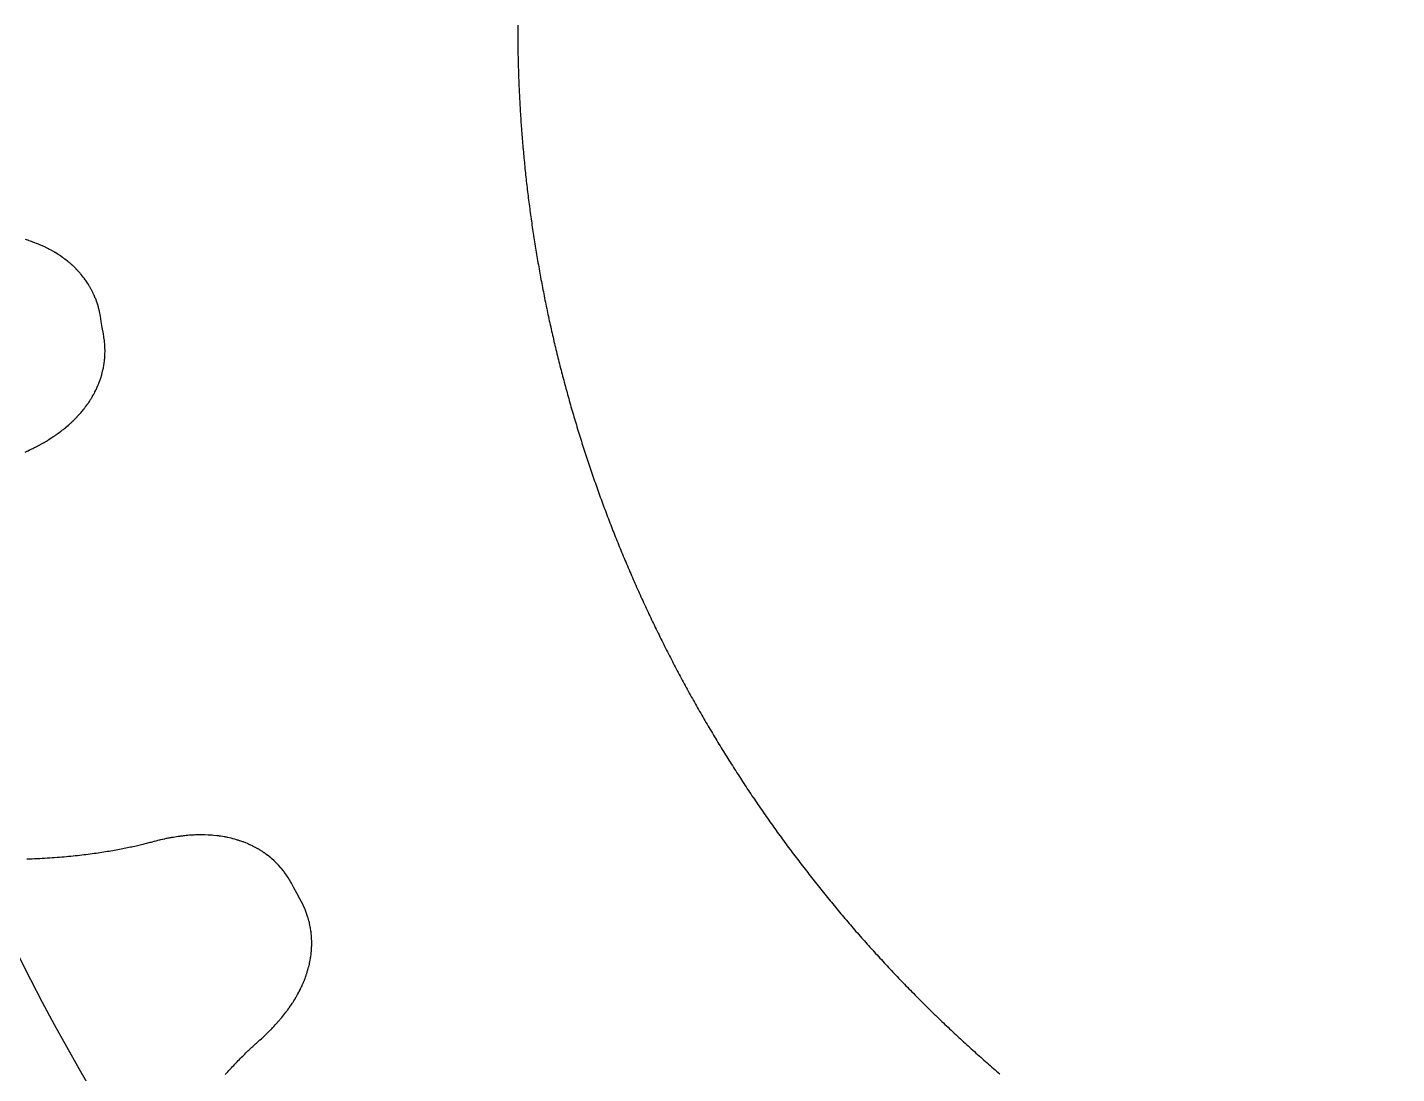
# Model space of a CAD drawing. Extents: x -28.5 to 28.5, y -14.2 to 14.2.
# Drawn here: x 1.53 to 10.86, y -7.12 to 0 of the extents above; entities that cross this region are included whole.
import ezdxf

# ---------------------------------------------------------------- set-up
doc = ezdxf.new("R2010")
doc.units = 0

msp = doc.modelspace()

# ---------------------------------------------------------------- linework, layer by layer
at = {"layer": 'GEAR_B'}
for points in [[(4.87501, 0.01438), (4.875, 0), (4.87501, -0.01438), (4.87504, -0.02876), (4.8751, -0.04314), (4.87518, -0.05752), (4.87528, -0.0719), (4.8754, -0.08629), (4.87554, -0.10067), (4.87571, -0.11505), (4.87589, -0.12943), (4.8761, -0.14381), (4.87633, -0.15818), (4.87659, -0.17256), (4.87686, -0.18694), (4.87716, -0.20132), (4.87748, -0.2157), (4.87782, -0.23007), (4.87819, -0.24445), (4.87857, -0.25883), (4.87898, -0.2732), (4.87941, -0.28758), (4.87986, -0.30195), (4.88034, -0.31632), (4.88083, -0.3307), (4.88135, -0.34507), (4.88189, -0.35944), (4.88246, -0.37381), (4.88304, -0.38818), (4.88365, -0.40255), (4.88427, -0.41691), (4.88493, -0.43128), (4.8856, -0.44565), (4.88629, -0.46001), (4.88701, -0.47437), (4.88775, -0.48873), (4.88851, -0.5031), (4.88929, -0.51746), (4.8901, -0.53181), (4.89092, -0.54617), (4.89177, -0.56053), (4.89264, -0.57488), (4.89354, -0.58924), (4.89445, -0.60359), (4.89539, -0.61794), (4.89635, -0.63229), (4.89733, -0.64663), (4.89833, -0.66098), (4.89936, -0.67532), (4.9004, -0.68967), (4.90147, -0.70401), (4.90256, -0.71835), (4.90367, -0.73269), (4.90481, -0.74702), (4.90597, -0.76136), (4.90715, -0.77569), (4.90835, -0.79002), (4.90957, -0.80435), (4.91081, -0.81868), (4.91208, -0.833), (4.91337, -0.84733), (4.91468, -0.86165), (4.91601, -0.87597), (4.91737, -0.89028), (4.91874, -0.9046), (4.92014, -0.91891), (4.92156, -0.93322), (4.92301, -0.94753), (4.92447, -0.96184), (4.92596, -0.97614), (4.92747, -0.99044), (4.929, -1.00474), (4.93055, -1.01904), (4.93212, -1.03333), (4.93372, -1.04763), (4.93534, -1.06192), (4.93698, -1.0762), (4.93864, -1.09049), (4.94032, -1.10477), (4.94203, -1.11905), (4.94375, -1.13333), (4.9455, -1.1476), (4.94728, -1.16187), (4.94907, -1.17614), (4.95088, -1.19041), (4.95272, -1.20467), (4.95458, -1.21893), (4.95646, -1.23319), (4.95836, -1.24744), (4.96029, -1.26169), (4.96223, -1.27594), (4.9642, -1.29019), (4.96619, -1.30443), (4.9682, -1.31867), (4.97024, -1.33291), (4.97229, -1.34714), (4.97437, -1.36137), (4.97647, -1.3756), (4.97859, -1.38982), (4.98073, -1.40404), (4.9829, -1.41826), (4.98509, -1.43247), (4.98729, -1.44668), (4.98952, -1.46089), (4.99178, -1.47509), (4.99405, -1.4893), (4.99634, -1.50349), (4.99866, -1.51768), (5.001, -1.53187), (5.00336, -1.54606), (5.00574, -1.56024), (5.00815, -1.57442), (5.01057, -1.5886), (5.01302, -1.60277), (5.01549, -1.61694), (5.01798, -1.6311), (5.0205, -1.64526), (5.02303, -1.65941), (5.02559, -1.67357), (5.02816, -1.68771), (5.03076, -1.70186), (5.03339, -1.716), (5.03603, -1.73014), (5.03869, -1.74427), (5.04138, -1.75839), (5.04409, -1.77252), (5.04682, -1.78664), (5.04957, -1.80075), (5.05234, -1.81486), (5.05514, -1.82897), (5.05795, -1.84307), (5.06079, -1.85717), (5.06365, -1.87127), (5.06653, -1.88536), (5.06944, -1.89944), (5.07236, -1.91352), (5.07531, -1.9276), (5.07827, -1.94167), (5.08126, -1.95574), (5.08427, -1.9698), (5.08731, -1.98386), (5.09036, -1.99791), (5.09344, -2.01196), (5.09653, -2.026), (5.09965, -2.04004), (5.10279, -2.05407), (5.10595, -2.0681), (5.10914, -2.08213), (5.11234, -2.09615), (5.11557, -2.11016), (5.11882, -2.12417), (5.12209, -2.13818), (5.12538, -2.15218), (5.12869, -2.16617), (5.13202, -2.18016), (5.13538, -2.19414), (5.13875, -2.20812), (5.14215, -2.2221), (5.14557, -2.23606), (5.14901, -2.25003), (5.15247, -2.26399), (5.15596, -2.27794), (5.15946, -2.29189), (5.16299, -2.30583), (5.16654, -2.31977), (5.17011, -2.3337), (5.1737, -2.34762), (5.17731, -2.36154), (5.18094, -2.37546), (5.1846, -2.38937), (5.18827, -2.40327), (5.19197, -2.41717), (5.19569, -2.43106), (5.19943, -2.44494), (5.20319, -2.45883), (5.20697, -2.4727), (5.21077, -2.48657), (5.2146, -2.50043), (5.21845, -2.51429), (5.22231, -2.52814), (5.2262, -2.54199), (5.23011, -2.55583), (5.23404, -2.56966), (5.238, -2.58349), (5.24197, -2.59731), (5.24596, -2.61112), (5.24998, -2.62493), (5.25402, -2.63873), (5.25808, -2.65253), (5.26215, -2.66632), (5.26626, -2.6801), (5.27038, -2.69388), (5.27452, -2.70765), (5.27868, -2.72142), (5.28287, -2.73518), (5.28708, -2.74893), (5.2913, -2.76268), (5.29555, -2.77641), (5.29982, -2.79015), (5.30411, -2.80387), (5.30842, -2.81759), (5.31276, -2.83131), (5.31711, -2.84501), (5.32148, -2.85871), (5.32588, -2.8724), (5.3303, -2.88609), (5.33473, -2.89977), (5.33919, -2.91344), (5.34367, -2.92711), (5.34817, -2.94077), (5.35269, -2.95442), (5.35724, -2.96806), (5.3618, -2.9817), (5.36639, -2.99533), (5.37099, -3.00896), (5.37562, -3.02257), (5.38026, -3.03618), (5.38493, -3.04978), (5.38962, -3.06338), (5.39433, -3.07697), (5.39906, -3.09055), (5.40381, -3.10412), (5.40858, -3.11769), (5.41338, -3.13125), (5.41819, -3.1448), (5.42302, -3.15834), (5.42788, -3.17188), (5.43276, -3.18541), (5.43765, -3.19893), (5.44257, -3.21244), (5.44751, -3.22595), (5.45247, -3.23945), (5.45745, -3.25294), (5.46245, -3.26643), (5.46747, -3.2799), (5.47251, -3.29337), (5.47757, -3.30683), (5.48265, -3.32028), (5.48776, -3.33373), (5.49288, -3.34717), (5.49803, -3.36059), (5.50319, -3.37402), (5.50838, -3.38743), (5.51359, -3.40083), (5.51881, -3.41423), (5.52406, -3.42762), (5.52933, -3.441), (5.53462, -3.45438), (5.53993, -3.46774), (5.54526, -3.4811), (5.55061, -3.49445), (5.55598, -3.50779), (5.56137, -3.52112), (5.56678, -3.53444), (5.57221, -3.54776), (5.57766, -3.56107), (5.58314, -3.57437), (5.58863, -3.58766), (5.59414, -3.60094), (5.59968, -3.61421), (5.60523, -3.62748), (5.61081, -3.64073), (5.6164, -3.65398), (5.62202, -3.66722), (5.62765, -3.68045), (5.63331, -3.69368), (5.63898, -3.70689), (5.64468, -3.72009), (5.6504, -3.73329), (5.65613, -3.74648), (5.66189, -3.75966), (5.66767, -3.77282), (5.67347, -3.78599), (5.67928, -3.79914), (5.68512, -3.81228), (5.69098, -3.82541), (5.69686, -3.83854), (5.70276, -3.85165), (5.70867, -3.86476), (5.71461, -3.87786), (5.72057, -3.89095), (5.72655, -3.90403), (5.73255, -3.9171), (5.73857, -3.93016), (5.74461, -3.94321), (5.75067, -3.95625), (5.75674, -3.96929), (5.76284, -3.98231), (5.76896, -3.99532), (5.7751, -4.00833), (5.78126, -4.02132), (5.78744, -4.03431), (5.79364, -4.04729), (5.79985, -4.06025), (5.80609, -4.07321), (5.81235, -4.08616), (5.81863, -4.0991), (5.82493, -4.11203), (5.83124, -4.12495), (5.83758, -4.13786), (5.84394, -4.15076), (5.85032, -4.16365), (5.85671, -4.17653), (5.86313, -4.1894), (5.86957, -4.20226), (5.87602, -4.21511), (5.8825, -4.22795), (5.88899, -4.24078), (5.89551, -4.2536), (5.90204, -4.26641), (5.9086, -4.27921), (5.91517, -4.292), (5.92177, -4.30478), (5.92838, -4.31755), (5.93501, -4.33031), (5.94166, -4.34306), (5.94834, -4.3558), (5.95503, -4.36853), (5.96174, -4.38125), (5.96847, -4.39396), (5.97522, -4.40666), (5.98199, -4.41934), (5.98878, -4.43202), (5.99559, -4.44469), (6.00241, -4.45735), (6.00926, -4.46999), (6.01613, -4.48263), (6.02301, -4.49525), (6.02992, -4.50787), (6.03684, -4.52047), (6.04379, -4.53307), (6.05075, -4.54565), (6.05773, -4.55822), (6.06473, -4.57078), (6.07176, -4.58333), (6.0788, -4.59587), (6.08586, -4.6084), (6.09293, -4.62092), (6.10003, -4.63343), (6.10715, -4.64592), (6.11429, -4.65841), (6.12144, -4.67088), (6.12862, -4.68335), (6.13581, -4.6958), (6.14302, -4.70824), (6.15025, -4.72067), (6.15751, -4.73309), (6.16478, -4.7455), (6.17206, -4.7579), (6.17937, -4.77028), (6.1867, -4.78266), (6.19405, -4.79502), (6.20141, -4.80737), (6.20879, -4.81971), (6.2162, -4.83204), (6.22362, -4.84436), (6.23106, -4.85667), (6.23852, -4.86896), (6.246, -4.88125), (6.25349, -4.89352), (6.26101, -4.90578), (6.26855, -4.91803), (6.2761, -4.93027), (6.28367, -4.94249), (6.29126, -4.95471), (6.29887, -4.96691), (6.3065, -4.9791), (6.31415, -4.99128), (6.32181, -5.00345), (6.3295, -5.0156), (6.3372, -5.02775), (6.34492, -5.03988), (6.35266, -5.052), (6.36042, -5.06411), (6.3682, -5.0762), (6.376, -5.08829), (6.38381, -5.10036), (6.39164, -5.11242), (6.39949, -5.12447), (6.40737, -5.13651), (6.41525, -5.14853), (6.42316, -5.16054), (6.43109, -5.17254), (6.43903, -5.18453), (6.44699, -5.19651), (6.45497, -5.20847), (6.46297, -5.22042), (6.47099, -5.23236), (6.47902, -5.24429), (6.48708, -5.2562), (6.49515, -5.2681), (6.50324, -5.27999), (6.51135, -5.29187), (6.51948, -5.30374), (6.52762, -5.31559), (6.53578, -5.32743), (6.54396, -5.33925), (6.55216, -5.35107), (6.56038, -5.36287), (6.56862, -5.37466), (6.57687, -5.38644), (6.58514, -5.3982), (6.59343, -5.40995), (6.60174, -5.42169), (6.61007, -5.43342), (6.61841, -5.44513), (6.62677, -5.45683), (6.63515, -5.46852), (6.64355, -5.48019), (6.65196, -5.49185), (6.6604, -5.5035), (6.66885, -5.51514), (6.67732, -5.52676), (6.6858, -5.53837), (6.69431, -5.54997), (6.70283, -5.56155), (6.71137, -5.57312), (6.71993, -5.58468), (6.72851, -5.59623), (6.7371, -5.60776), (6.74571, -5.61927), (6.75434, -5.63078), (6.76298, -5.64227), (6.77165, -5.65375), (6.78033, -5.66521), (6.78903, -5.67667), (6.79775, -5.6881), (6.80648, -5.69953), (6.81523, -5.71094), (6.824, -5.72234), (6.83279, -5.73372), (6.84159, -5.74509), (6.85041, -5.75645), (6.85925, -5.7678), (6.86811, -5.77913), (6.87698, -5.79044), (6.88587, -5.80175), (6.89478, -5.81304), (6.90371, -5.82431), (6.91265, -5.83557), (6.92161, -5.84682), (6.93059, -5.85806), (6.93958, -5.86928), (6.9486, -5.88049), (6.95762, -5.89168), (6.96667, -5.90286), (6.97573, -5.91402), (6.98481, -5.92518), (6.99391, -5.93631), (7.00303, -5.94744), (7.01216, -5.95855), (7.02131, -5.96964), (7.03047, -5.98072), (7.03966, -5.99179), (7.04886, -6.00285), (7.05807, -6.01388), (7.06731, -6.02491), (7.07656, -6.03592), (7.08582, -6.04692), (7.09511, -6.0579), (7.10441, -6.06887), (7.11373, -6.07982), (7.12306, -6.09076), (7.13241, -6.10169), (7.14178, -6.1126), (7.15117, -6.1235), (7.16057, -6.13438), (7.16999, -6.14525), (7.17942, -6.1561), (7.18887, -6.16694), (7.19834, -6.17776), (7.20783, -6.18857), (7.21733, -6.19937), (7.22685, -6.21015), (7.23638, -6.22091), (7.24593, -6.23167), (7.2555, -6.2424), (7.26508, -6.25312), (7.27468, -6.26383), (7.2843, -6.27452), (7.29393, -6.2852), (7.30358, -6.29587), (7.31325, -6.30651), (7.32293, -6.31715), (7.33263, -6.32777), (7.34234, -6.33837), (7.35208, -6.34896), (7.36182, -6.35953), (7.37159, -6.37009), (7.38137, -6.38063), (7.39116, -6.39116), (7.40097, -6.40168), (7.4108, -6.41218), (7.42065, -6.42266), (7.43051, -6.43313), (7.44038, -6.44358), (7.45028, -6.45402), (7.46018, -6.46444), (7.47011, -6.47485), (7.48005, -6.48524), (7.49, -6.49562), (7.49998, -6.50598), (7.50996, -6.51633), (7.51997, -6.52666), (7.52999, -6.53698), (7.54002, -6.54728), (7.55007, -6.55756), (7.56014, -6.56783), (7.57022, -6.57809), (7.58032, -6.58833), (7.59044, -6.59855), (7.60057, -6.60876), (7.61071, -6.61895), (7.62087, -6.62913), (7.63105, -6.63929), (7.64124, -6.64943), (7.65145, -6.65956), (7.66167, -6.66968), (7.67191, -6.67978), (7.68217, -6.68986), (7.69244, -6.69993), (7.70272, -6.70998), (7.71302, -6.72001), (7.72334, -6.73003), (7.73367, -6.74004), (7.74402, -6.75002), (7.75438, -6.76), (7.76476, -6.76995), (7.77515, -6.77989), (7.78556, -6.78982), (7.79598, -6.79972), (7.80642, -6.80962), (7.81687, -6.81949), (7.82734, -6.82935), (7.83782, -6.8392), (7.84832, -6.84903), (7.85884, -6.85884), (7.86937, -6.86863), (7.87991, -6.87841), (7.89047, -6.88818), (7.90104, -6.89792), (7.91163, -6.90766), (7.92223, -6.91737), (7.93285, -6.92707), (7.94349, -6.93675), (7.95413, -6.94642), (7.9648, -6.95607), (7.97548, -6.9657), (7.98617, -6.97532), (7.99688, -6.98492), (8.0076, -6.9945), (8.01833, -7.00407), (8.02909, -7.01362), (8.03985, -7.02315), (8.05063, -7.03267), (8.06143, -7.04217), (8.07224, -7.05166), (8.08306, -7.06113), (8.0939, -7.07058), (8.10475, -7.08001), (8.11562, -7.08943), (8.1265, -7.09883), (8.1374, -7.10822), (8.14831, -7.11759), (8.15924, -7.12694)], [(1.51864, -2.89253), (1.53882, -2.88328), (1.53953, -2.88291), (1.55034, -2.87791), (1.55255, -2.87675), (1.56167, -2.8725), (1.56537, -2.87054), (1.57281, -2.86704), (1.57799, -2.86427), (1.58375, -2.86154), (1.59042, -2.85796), (1.5945, -2.856), (1.60264, -2.85158), (1.60506, -2.85042), (1.61467, -2.84516), (1.61543, -2.8448), (1.63486, -2.83409), (1.63641, -2.83314), (1.645, -2.82836), (1.64811, -2.82643), (1.65494, -2.8226), (1.65962, -2.81967), (1.66469, -2.81681), (1.67093, -2.81287), (1.67424, -2.81098), (1.68203, -2.80602), (1.6836, -2.80513), (1.70228, -2.79314), (1.70314, -2.79253), (1.7114, -2.78719), (1.7139, -2.78539), (1.72033, -2.78121), (1.72446, -2.77822), (1.72906, -2.77519), (1.73481, -2.771), (1.7376, -2.76916), (1.74496, -2.76375), (1.74595, -2.76309), (1.76379, -2.74989), (1.76525, -2.74869), (1.77189, -2.74374), (1.77503, -2.74115), (1.7798, -2.73757), (1.7846, -2.73358), (1.78751, -2.73138), (1.79397, -2.72598), (1.79503, -2.72517), (1.812, -2.71086), (1.81341, -2.70955), (1.81927, -2.70457), (1.82238, -2.70166), (1.82635, -2.69827), (1.83113, -2.69375), (1.83323, -2.69194), (1.83968, -2.68581), (1.83992, -2.68561), (1.84286, -2.68279), (1.84932, -2.67665), (1.84979, -2.67616), (1.85595, -2.67026), (1.85811, -2.66797), (1.86239, -2.66385), (1.86623, -2.65976), (1.86863, -2.65743), (1.87414, -2.65152), (1.87467, -2.651), (1.8813, -2.64386), (1.88377, -2.64121), (1.88395, -2.641), (1.88976, -2.63472), (1.89161, -2.63252), (1.89555, -2.62823), (1.89907, -2.62401), (1.90115, -2.62173), (1.90631, -2.6155), (1.90655, -2.61523), (1.90954, -2.6116), (1.9153, -2.60463), (1.91571, -2.60408), (1.92064, -2.59808), (1.92268, -2.59533), (1.92578, -2.59152), (1.92944, -2.58655), (1.93073, -2.58496), (1.94383, -2.56704), (1.94486, -2.56547), (1.94852, -2.56043), (1.95111, -2.55646), (1.95302, -2.55382), (1.95715, -2.54743), (1.95732, -2.54721), (1.9593, -2.54411), (1.96509, -2.53519), (1.96549, -2.53449), (1.96932, -2.52854), (1.97121, -2.52525), (1.97336, -2.52189), (1.97672, -2.516), (1.9772, -2.51524), (1.98303, -2.50495), (1.98436, -2.50261), (1.98445, -2.50243), (1.98813, -2.49592), (1.98962, -2.49298), (1.99171, -2.48924), (1.99457, -2.48352), (1.99509, -2.48257), (2.00142, -2.46976), (2.00161, -2.46938), (2.00162, -2.46935), (2.00492, -2.46267), (2.00621, -2.4597), (2.00804, -2.45597), (2.01058, -2.45006), (2.01096, -2.44927), (2.01545, -2.43873), (2.01681, -2.43558), (2.0169, -2.43533), (2.01966, -2.42885), (2.02089, -2.42551), (2.02231, -2.42214), (2.02466, -2.4157), (2.02477, -2.41544), (2.02604, -2.41191), (2.02992, -2.40129), (2.03017, -2.40047), (2.0323, -2.39456), (2.03354, -2.3905), (2.03449, -2.38784), (2.04091, -2.3666), (2.04134, -2.36486), (2.04283, -2.35988), (2.04408, -2.35477), (2.04455, -2.35317), (2.04977, -2.3316), (2.05033, -2.32862), (2.05122, -2.32489), (2.05242, -2.31843), (2.05248, -2.3182), (2.05304, -2.31514), (2.05529, -2.30307), (2.05541, -2.30214), (2.05647, -2.29637), (2.05706, -2.29187), (2.05746, -2.28968), (2.06029, -2.26767), (2.06049, -2.26507), (2.061, -2.261), (2.06147, -2.25476), (2.06152, -2.25435), (2.06191, -2.249), (2.06267, -2.23887), (2.06269, -2.2381), (2.06311, -2.23222), (2.06321, -2.22775), (2.06336, -2.22559), (2.06378, -2.2034), (2.06369, -2.20064), (2.06375, -2.1968), (2.06353, -2.19031), (2.06353, -2.19022), (2.06349, -2.18907), (2.063, -2.17461), (2.06291, -2.17352), (2.0627, -2.16804), (2.06228, -2.1632), (2.06221, -2.1615), (2.06021, -2.13939), (2.05976, -2.13616), (2.05945, -2.13289), (2.05628, -2.11092), (2.05567, -2.1073), (2.05525, -2.10446), (2.05228, -2.0873), (2.04507, -2.04471), (2.03801, -2.00209), (2.03229, -1.96682), (2.0312, -1.96103), (2.0311, -1.96038), (2.03035, -1.95649), (2.0282, -1.945), (2.02799, -1.94414), (2.02693, -1.93858), (2.02582, -1.93404), (2.02547, -1.93219), (2.02015, -1.91064), (2.01927, -1.90768), (2.01842, -1.90431), (2.01198, -1.88307), (2.01148, -1.88168), (2.00998, -1.87679), (2.0082, -1.87187), (2.00779, -1.87055), (2.00016, -1.84971), (1.99878, -1.84645), (1.9977, -1.84354), (1.98899, -1.82313), (1.98821, -1.82153), (1.98627, -1.81702), (1.98386, -1.81212), (1.98335, -1.81096), (1.9735, -1.79107), (1.97176, -1.78796), (1.97033, -1.78509), (1.95944, -1.76575), (1.95861, -1.76443), (1.95601, -1.75985), (1.95324, -1.7555), (1.95238, -1.75399), (1.94042, -1.7353), (1.93871, -1.73288), (1.93655, -1.72953), (1.93276, -1.72425), (1.93248, -1.72381), (1.92847, -1.71827), (1.92362, -1.71149), (1.92322, -1.711), (1.91948, -1.70582), (1.91693, -1.70262), (1.91516, -1.7002), (1.90124, -1.68292), (1.90022, -1.68177), (1.89667, -1.6774), (1.89339, -1.67374), (1.89191, -1.67193), (1.87703, -1.65546), (1.87556, -1.65398), (1.87203, -1.65009), (1.86822, -1.6463), (1.86683, -1.64479), (1.85106, -1.62918), (1.84937, -1.62767), (1.84562, -1.62398), (1.84154, -1.62036), (1.84, -1.61885), (1.82336, -1.60415), (1.82177, -1.60288), (1.8175, -1.59913), (1.81349, -1.59595), (1.81146, -1.59418), (1.79402, -1.58044), (1.7929, -1.57964), (1.78774, -1.57561), (1.78419, -1.5731), (1.78128, -1.57084), (1.77527, -1.56663), (1.77462, -1.56613), (1.76579, -1.55998), (1.7631, -1.5581), (1.76289, -1.55797), (1.7564, -1.55346), (1.75377, -1.55182), (1.74952, -1.54889), (1.74445, -1.54574), (1.74246, -1.54438), (1.72355, -1.53275), (1.72236, -1.5321), (1.71626, -1.52838), (1.71267, -1.52642), (1.70879, -1.52408), (1.70279, -1.52083), (1.70114, -1.51985), (1.68157, -1.50937), (1.68003, -1.50864), (1.6737, -1.50528), (1.66981, -1.50346), (1.66564, -1.50126), (1.65939, -1.49836), (1.65741, -1.49732), (1.63725, -1.48804), (1.63612, -1.48758), (1.6288, -1.48424), (1.62539, -1.48288), (1.62017, -1.48052), (1.61447, -1.47828), (1.61136, -1.47689), (1.60336, -1.47376), (1.60238, -1.47333), (1.58167, -1.46534), (1.57959, -1.46465), (1.57248, -1.46193), (1.5682, -1.46053), (1.56311, -1.45861), (1.55662, -1.45652), (1.55356, -1.45537), (1.54486, -1.4526), (1.54383, -1.45222), (1.52266, -1.44555)], [(2.88253, -7.13117), (2.89102, -7.12181), (2.89945, -7.1126), (2.9078, -7.10353), (2.91607, -7.09461), (2.92427, -7.08583), (2.93239, -7.07719), (2.94044, -7.0687), (2.9484, -7.06035), (2.95628, -7.05214), (2.96409, -7.04407), (2.97181, -7.03614), (2.97945, -7.02835), (2.98701, -7.0207), (2.99448, -7.01319), (3.00186, -7.00581), (3.00916, -6.99857), (3.01638, -6.99147), (3.0235, -6.9845), (3.03054, -6.97767), (3.03749, -6.97097), (3.04434, -6.96441), (3.05111, -6.95797), (3.05778, -6.95167), (3.06436, -6.9455), (3.07085, -6.93946), (3.07725, -6.93355), (3.08354, -6.92776), (3.08974, -6.92211), (3.09585, -6.91658), (3.10186, -6.91118), (3.10776, -6.90591), (3.11886, -6.89607), (3.12065, -6.8944), (3.12866, -6.88725), (3.13298, -6.8832), (3.13826, -6.87845), (3.1451, -6.87199), (3.14767, -6.86967), (3.16375, -6.85437), (3.1643, -6.85379), (3.1729, -6.84555), (3.17461, -6.84374), (3.18186, -6.83675), (3.18472, -6.8337), (3.19062, -6.82797), (3.19463, -6.82367), (3.19918, -6.81922), (3.20433, -6.81366), (3.20755, -6.81048), (3.21382, -6.80367), (3.21573, -6.80178), (3.22311, -6.79369), (3.22371, -6.7931), (3.23861, -6.77666), (3.23976, -6.77526), (3.24634, -6.76795), (3.24866, -6.76511), (3.25387, -6.75928), (3.25735, -6.75498), (3.26121, -6.75063), (3.26583, -6.74488), (3.26835, -6.74202), (3.27411, -6.7348), (3.2753, -6.73344), (3.28908, -6.71604), (3.2897, -6.71518), (3.29578, -6.70745), (3.29756, -6.70494), (3.30228, -6.69889), (3.30521, -6.69472), (3.30859, -6.69037), (3.31266, -6.68454), (3.3147, -6.68189), (3.31991, -6.67438), (3.32063, -6.67344), (3.33321, -6.65516), (3.33421, -6.65355), (3.33888, -6.64672), (3.34101, -6.64325), (3.34436, -6.63831), (3.3476, -6.63298), (3.34964, -6.62995), (3.35399, -6.62275), (3.35474, -6.62163), (3.36614, -6.60259), (3.36705, -6.60089), (3.37098, -6.59428), (3.37297, -6.59052), (3.37562, -6.58602), (3.37868, -6.58019), (3.38008, -6.5778), (3.38419, -6.56991), (3.38435, -6.56964), (3.38622, -6.56602), (3.39033, -6.55812), (3.39061, -6.5575), (3.39453, -6.54992), (3.39583, -6.54705), (3.39853, -6.54177), (3.40084, -6.53665), (3.40235, -6.53367), (3.40565, -6.52629), (3.40598, -6.52563), (3.40993, -6.51672), (3.41141, -6.51341), (3.41151, -6.51315), (3.41497, -6.50533), (3.416, -6.50264), (3.41834, -6.49731), (3.42029, -6.49218), (3.42152, -6.48935), (3.42438, -6.48177), (3.42452, -6.48144), (3.42616, -6.47704), (3.42935, -6.46858), (3.42956, -6.46792), (3.43227, -6.46064), (3.43331, -6.45738), (3.43501, -6.45277), (3.43685, -6.44689), (3.43756, -6.44496), (3.44413, -6.42376), (3.4446, -6.42194), (3.44642, -6.41598), (3.44758, -6.41138), (3.44852, -6.40827), (3.45036, -6.40089), (3.45044, -6.40062), (3.45132, -6.39705), (3.45389, -6.38673), (3.45405, -6.38594), (3.45574, -6.37907), (3.45646, -6.37534), (3.4574, -6.37146), (3.45866, -6.3648), (3.45887, -6.36393), (3.46104, -6.3523), (3.46154, -6.34966), (3.46157, -6.34946), (3.46294, -6.34211), (3.46339, -6.33884), (3.46416, -6.33463), (3.465, -6.32829), (3.46519, -6.32722), (3.46701, -6.31304), (3.46707, -6.31263), (3.46707, -6.31259), (3.46802, -6.3052), (3.46828, -6.30198), (3.4688, -6.29785), (3.46928, -6.29144), (3.46939, -6.29057), (3.47021, -6.27915), (3.47047, -6.27572), (3.47047, -6.27546), (3.47098, -6.26844), (3.47106, -6.26488), (3.47131, -6.26122), (3.47144, -6.25437), (3.47146, -6.25409), (3.47152, -6.25034), (3.47173, -6.23904), (3.4717, -6.23817), (3.4718, -6.2319), (3.47166, -6.22765), (3.47169, -6.22483), (3.47087, -6.20266), (3.47071, -6.20087), (3.4705, -6.19567), (3.47002, -6.19043), (3.46995, -6.18877), (3.46788, -6.16667), (3.46744, -6.16367), (3.46707, -6.15986), (3.46612, -6.15336), (3.46609, -6.15312), (3.46563, -6.15005), (3.46384, -6.1379), (3.46365, -6.13698), (3.46278, -6.13118), (3.46188, -6.12673), (3.46154, -6.12454), (3.45707, -6.1028), (3.45642, -6.10027), (3.45558, -6.09626), (3.454, -6.0902), (3.45391, -6.0898), (3.45254, -6.08461), (3.44997, -6.07478), (3.44974, -6.07404), (3.44823, -6.06835), (3.44687, -6.06409), (3.44631, -6.062), (3.4395, -6.04087), (3.43853, -6.03829), (3.43734, -6.03464), (3.43502, -6.02857), (3.43499, -6.02849), (3.43458, -6.02741), (3.42942, -6.0139), (3.42898, -6.01289), (3.42701, -6.00778), (3.42503, -6.00333), (3.42442, -6.00175), (3.41535, -5.98149), (3.41387, -5.97858), (3.41251, -5.97559), (3.40239, -5.95584), (3.40063, -5.95261), (3.39931, -5.95006), (3.39094, -5.9348), (3.37029, -5.89686), (3.34977, -5.85884), (3.3329, -5.82733), (3.33, -5.82221), (3.32968, -5.82163), (3.32772, -5.81819), (3.32195, -5.80803), (3.32147, -5.80728), (3.31866, -5.80237), (3.31614, -5.79843), (3.31521, -5.7968), (3.30318, -5.77814), (3.30138, -5.77563), (3.29949, -5.77271), (3.2865, -5.75472), (3.28558, -5.75357), (3.28257, -5.74943), (3.27929, -5.74536), (3.27847, -5.74424), (3.26449, -5.727), (3.26213, -5.72437), (3.26016, -5.72196), (3.24529, -5.70549), (3.24404, -5.70424), (3.24073, -5.7006), (3.23686, -5.69674), (3.23601, -5.69581), (3.22024, -5.6802), (3.21758, -5.67782), (3.21529, -5.67557), (3.19871, -5.66082), (3.1975, -5.65984), (3.19355, -5.65635), (3.18952, -5.65313), (3.18822, -5.65199), (3.17084, -5.63819), (3.16843, -5.63646), (3.1653, -5.63399), (3.16001, -5.63023), (3.1596, -5.62991), (3.15401, -5.62596), (3.14721, -5.62113), (3.14668, -5.62079), (3.14146, -5.61711), (3.13801, -5.61491), (3.13555, -5.61319), (3.11677, -5.60137), (3.11544, -5.60062), (3.11065, -5.59763), (3.10637, -5.59524), (3.10438, -5.594), (3.08496, -5.58325), (3.08309, -5.58234), (3.07848, -5.57981), (3.07365, -5.57746), (3.07185, -5.57647), (3.05186, -5.56684), (3.04977, -5.56595), (3.04503, -5.56369), (3.04, -5.56158), (3.03804, -5.56066), (3.01754, -5.55216), (3.01562, -5.55147), (3.01037, -5.54931), (3.00554, -5.5476), (3.00304, -5.54659), (2.98209, -5.53926), (2.98077, -5.53887), (2.97458, -5.53672), (2.9704, -5.53551), (2.96692, -5.53431), (2.95987, -5.53228), (2.9591, -5.53202), (2.94874, -5.52908), (2.94559, -5.52817), (2.94534, -5.52811), (2.93775, -5.52595), (2.93472, -5.52525), (2.92975, -5.52386), (2.92394, -5.52254), (2.92161, -5.52189), (2.89995, -5.51704), (2.89861, -5.5168), (2.89164, -5.51527), (2.8876, -5.51458), (2.88318, -5.51362), (2.87644, -5.51251), (2.87456, -5.5121), (2.85265, -5.50855), (2.85097, -5.50836), (2.84388, -5.50724), (2.83961, -5.50678), (2.83496, -5.50606), (2.8281, -5.50534), (2.82589, -5.505), (2.80381, -5.50276), (2.80259, -5.5027), (2.79458, -5.50192), (2.79091, -5.50174), (2.78522, -5.5012), (2.77909, -5.50093), (2.7757, -5.50062), (2.76712, -5.50027), (2.76605, -5.50018), (2.74387, -5.49934), (2.74168, -5.49937), (2.73407, -5.4991), (2.72957, -5.49917), (2.72413, -5.49901), (2.71731, -5.49913), (2.71405, -5.49904), (2.70492, -5.49925), (2.70382, -5.49922), (2.68164, -5.49979), (2.67966, -5.49994), (2.67128, -5.50018), (2.66715, -5.5005), (2.66078, -5.50071), (2.6545, -5.50123), (2.65014, -5.50138), (2.64171, -5.50211), (2.63937, -5.5022), (2.62879, -5.50314), (2.62847, -5.50316), (2.6243, -5.50354), (2.61727, -5.50417), (2.61673, -5.50424), (2.60637, -5.5052), (2.60385, -5.50556), (2.59534, -5.50638), (2.59083, -5.50704), (2.58417, -5.5077), (2.57768, -5.50868), (2.57287, -5.50917), (2.56441, -5.51047), (2.56144, -5.51079), (2.551, -5.51243), (2.54988, -5.51255), (2.52797, -5.51607), (2.52648, -5.51638), (2.51629, -5.51805), (2.513, -5.51876), (2.50448, -5.52019), (2.49939, -5.5213), (2.49255, -5.52248), (2.48566, -5.52401), (2.48048, -5.52491), (2.4718, -5.52688), (2.4683, -5.5275), (2.45783, -5.52991), (2.45599, -5.53024), (2.44372, -5.53311), (2.44355, -5.53314), (2.44127, -5.53368), (2.43437, -5.53529), (2.43324, -5.53558), (2.42195, -5.53826), (2.41731, -5.53949), (2.40941, -5.54139), (2.40126, -5.54357), (2.39675, -5.54467), (2.3851, -5.54783), (2.38397, -5.54811), (2.37716, -5.54998), (2.36957, -5.55203), (2.36182, -5.5541), (2.35391, -5.55619), (2.34585, -5.55828), (2.33762, -5.56039), (2.32923, -5.5625), (2.32069, -5.56463), (2.31198, -5.56676), (2.30311, -5.5689), (2.29409, -5.57104), (2.2849, -5.57319), (2.27555, -5.57534), (2.26604, -5.57749), (2.25637, -5.57965), (2.24654, -5.5818), (2.23654, -5.58395), (2.22639, -5.5861), (2.21607, -5.58825), (2.20559, -5.59039), (2.19495, -5.59253), (2.18415, -5.59466), (2.17319, -5.59679), (2.16206, -5.5989), (2.15078, -5.601), (2.13933, -5.6031), (2.12772, -5.60518), (2.11594, -5.60724), (2.10401, -5.6093), (2.09191, -5.61133), (2.07965, -5.61335), (2.06722, -5.61536), (2.05464, -5.61734), (2.04189, -5.6193), (2.02898, -5.62125), (2.01591, -5.62317), (2.00267, -5.62506), (1.98928, -5.62694), (1.97572, -5.62878), (1.962, -5.6306), (1.94811, -5.6324), (1.93407, -5.63416), (1.91986, -5.6359), (1.90549, -5.6376), (1.89095, -5.63927), (1.87626, -5.64091), (1.8614, -5.64251), (1.84638, -5.64408), (1.8312, -5.64561), (1.81586, -5.6471), (1.80035, -5.64856), (1.78468, -5.64997), (1.76885, -5.65134), (1.75287, -5.65267), (1.73671, -5.65396), (1.7204, -5.6552), (1.70393, -5.6564), (1.68729, -5.65755), (1.6705, -5.65866), (1.65354, -5.65971), (1.63642, -5.66071), (1.61914, -5.66167), (1.60171, -5.66257), (1.58411, -5.66342), (1.56635, -5.66421), (1.54843, -5.66495), (1.53035, -5.66563)]]:
    msp.add_lwpolyline(points, dxfattribs=at)
at = {"layer": 'PITCH_WORKING'}
msp.add_circle((14.25, 0), 14.25, dxfattribs=at)

doc.saveas('drawing.dxf')
